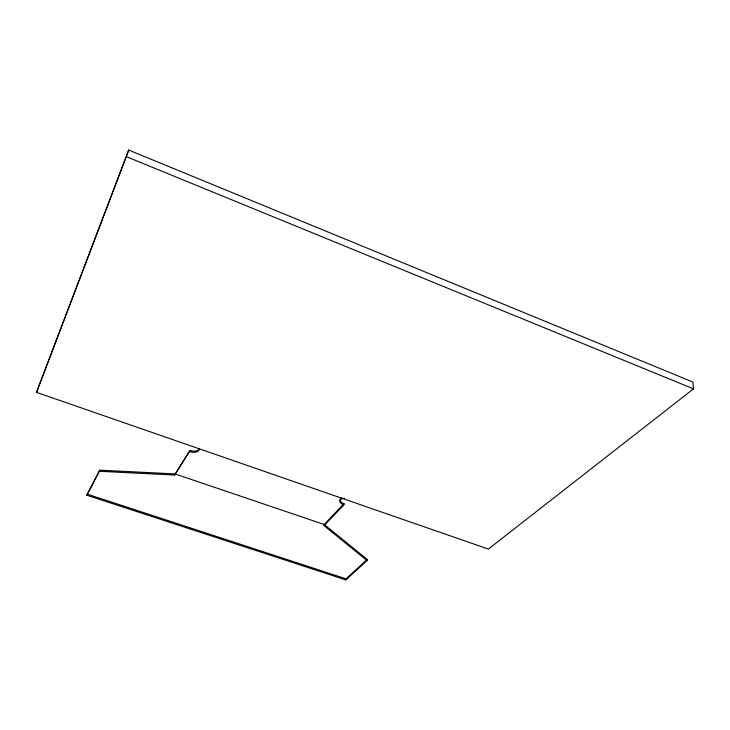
<?xml version="1.0" encoding="UTF-8"?>
<svg xmlns="http://www.w3.org/2000/svg" width="730" height="730" viewBox="0 0 730 730"><rect width="100%" height="100%" fill="white"/><g stroke="black" fill="none" stroke-linecap="round" stroke-linejoin="round"><path stroke-width="1.09" d="M367.026 560.54L367.163 559.436L324.22 524.496L174.899 473.898L99.709 470.166L86.806 495.214L345.92 579.93L367.026 560.54L324.056 525.627L324.22 524.496L344.012 503.691A6.88 3.604 8 0 1 341.594 497.823M345.92 579.93L346.057 578.844L367.163 559.436M324.056 525.627L343.857 504.85L344.012 503.691M86.806 495.214L99.371 471.288L174.625 475.038L190.019 450.465A7.172 3.878 13.2 0 0 199.226 448.448M174.625 475.038L190.019 450.465M99.371 471.288L99.709 470.166M36.5 392.357L128.726 150.07L692.962 382.082L693.5 388.853L488.37 549.06L36.5 392.357L128.726 150.07M87.135 494.119L346.057 578.844M126.454 156.695L693.5 388.853M198.815 448.567A7.181 3.869 13.2 0 1 189.736 451.624M343.857 504.85A6.889 3.604 8 0 1 339.87 501.008A6.889 3.604 8 0 1 344.323 498.189"/></g></svg>
